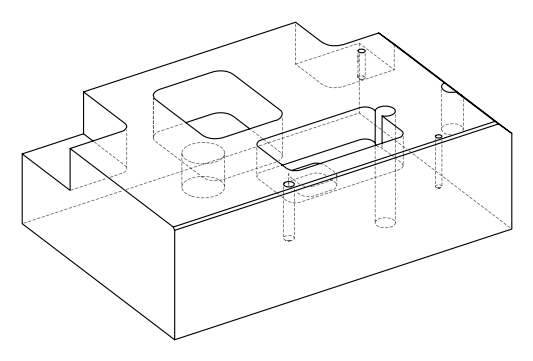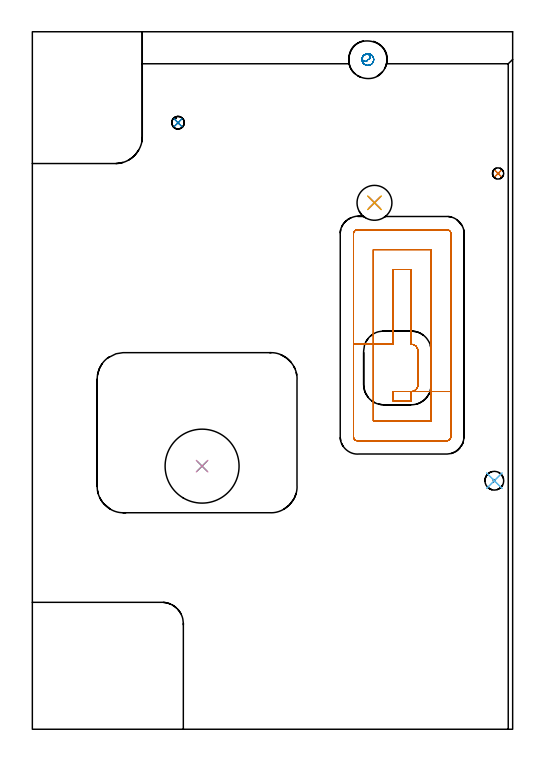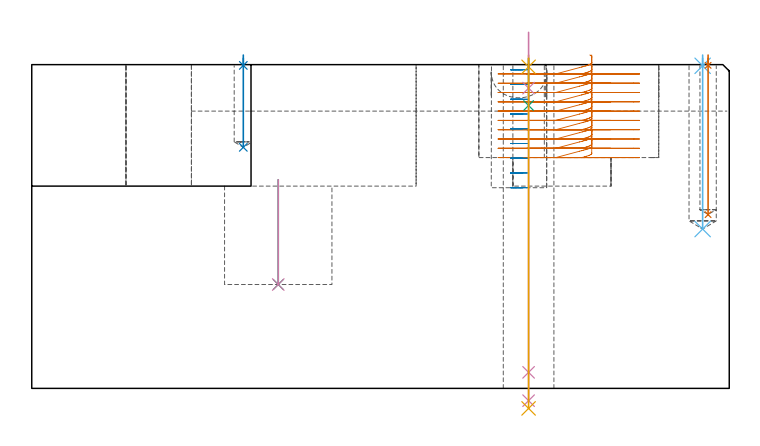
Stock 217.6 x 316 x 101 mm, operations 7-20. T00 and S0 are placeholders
(PLAN: 20 operations, 11 tool changes, 58.3 min)
(1 AREA_MILL | FG_CHAMFER_SURFACE | UGT0205_001 | 7.92 min | 18385 mm3)
(2 AREA_MILL_1 | FG_CHAMFER_SURFACE_1 | UGT0205_001 | 2.57 min | 605 mm3)
(3 MILL_CORNER_NOTCH_RECTANGULAR | CORNER_NOTCH_RECTANGULAR | NXT0201_012 | Follow Part, ap 4, ae 75% | 7.78 min | 110725 mm3)
(4 MILL_CORNER_NOTCH_RECTANGULAR_1 | CORNER_NOTCH_RECTANGULAR_1 | NXT0201_012 | Follow Part, ap 4, ae 75% | 9.56 min | 148318 mm3)
(5 MILL_RECTANGULAR_POCKET | POCKET_RECTANGULAR_STRAIGHT | NXT0201_012 | Follow Part, ap 4, ae 75% | 11.41 min | 244087 mm3)
(6 MILL_RECTANGULAR_POCKET_1 | POCKET_RECTANGULAR_STRAIGHT_1 | NXT0201_012 | Follow Part, ap 4, ae 75% | 2.33 min | 36065 mm3)
(7 MILL_RECTANGULAR_POCKET_2 | POCKET_RECTANGULAR_STRAIGHT_2 | NXT0201_011 | Follow Part, ap 3, ae 75% | 13.77 min | 145979 mm3)
(8 MILL_BLIND_HOLE_FROM_SOLID_MATERIAL | STEP1POCKET | NXT0201_011 | Spiral | 1 min | 8339 mm3)
(9 INDEXABLE_INSERT_DRILL_BLIND_HOLE_FROM_SOLID | STEP1POCKET_1 | NXT0302_014 | 0.14 min | 11086 mm3)
(10 DRILL_TO_ENLARGE_BLIND_HOLE | STEP1POCKET_1 | UGT0301_383 | 0.14 min | 15949 mm3)
(11 SPOT_DRILL | STEP1HOLE | NXT0321_9005460120000 | 0.03 min | 19 mm3)
(12 SPOT_DRILL_1 | STEP1POCKET_2 | NXT0321_9005460120000 | 0.03 min | 0 mm3)
(13 SPOT_DRILL_2 | STEP1POCKET_3 | NXT0321_9005460120000 | 0.03 min | 3 mm3)
(14 SPOT_DRILL_3 | STEP1POCKET_4 | NXT0321_9005460120000 | 0.03 min | 1 mm3)
(15 DRILL_BLIND_HOLE_INTO_CENTER | STEP1HOLE | UGT0301_480 | 0.06 min | 613 mm3)
(16 GUN_DRILL_THROUGH_HOLE | STEP1HOLE | UGT0307_007 | 0.56 min | 7292 mm3)
(17 DRILL_TO_ENLARGE_THROUGH_HOLE | STEP1HOLE | UGT0301_240 | 0.44 min | 11530 mm3)
(18 DRILL_BLIND_HOLE_INTO_CENTER_1 | STEP1POCKET_2 | UGT0301_480 | 0.21 min | 2807 mm3)
(19 DRILL_BLIND_HOLE_INTO_CENTER_2 | STEP1POCKET_3 | UGT0301_175 | 0.2 min | 947 mm3)
(20 DRILL_BLIND_HOLE_INTO_CENTER_3 | STEP1POCKET_4 | UGT0301_180 | 0.11 min | 612 mm3)
(TOOL UGT0205_001 | Chamfer Mill 20 x 3 x 45 deg. | D20 FL50 Z2)
(TOOL NXT0201_012 | ENDMILL 16mm [2P460-1600-NA 1630] | D16 FL38 Z6)
(TOOL NXT0201_011 | ENDMILL 12mm [2P460-1200-NA 1630] | D12 FL38 Z6)
(TOOL NXT0302_014 | Index. Insert Drill 21.5mm [880-D2150L25-03] | D21.5 PA176 FL65 Z2)
(TOOL UGT0301_383 | Twist Drill Flat Bottom 33.5 mm | D33.5 PA180 FL175 Z2)
(TOOL NXT0321_9005460120000 | NC Spot Drill, 142deg, 12mm, Carbide, Uncoated | D12 PA142 FL30 Z2)
(TOOL UGT0301_480 | Carbide Drill 8.5 mm | D8.5 PA118 FL75 Z2)
(TOOL UGT0307_007 | Gun Drill 10 mm | D10 PA130 FL24 Z1)
(TOOL UGT0301_240 | Twist Drill 15.8 mm | D15.8 PA118 FL120 Z2)
(TOOL UGT0301_175 | Twist Drill 5.1 mm | D5.1 PA118 FL50 Z2)
(TOOL UGT0301_180 | Twist Drill 5.7 mm | D5.7 PA118 FL55 Z2)
(OP 7 MILL_RECTANGULAR_POCKET_2)
G17 G21 G94 G90
T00 M6
G54
G17 G0 G90 X174.114 Y154.298 S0 M3
G43 Z111. H1
Z104.
G94 G1 X174.3 Y154.546 Z103.917 F250.
X174.421 Y154.787 Z103.844
X174.528 Y155.05 Z103.768
X174.682 Y155.705 Z103.588
X174.725 Y156.376 Z103.408
X174.7 Y156.659 Z103.332
Y170.724 Z99.563
X174.713 Y171.245 Z99.423
X174.703 Y171.515 Z99.351
X174.575 Y172.191 Z99.167
X174.531 Y172.339 Z99.125
X174.425 Y172.605 Z99.049
X174.022 Y173.258 Z98.843
X173.772 Y173.539 Z98.742
X173.482 Y173.78 Z98.641
X173.289 Y173.893 Z98.581
X173.11 Y174.023 Z98.522
X172.792 Y174.182 Z98.427
X172.455 Y174.294 Z98.331
X171.727 Y174.407 Z98.134
X171.6 Y174.41 Z98.1
Y208.3 F500.
X163.5
Y174.4
G0 X174.7 Y165.136 Z104.
G1 Y156.659 Z101.729 F250.
X174.725 Y156.376 Z101.652
X174.682 Y155.705 Z101.472
X174.528 Y155.05 Z101.292
X174.421 Y154.787 Z101.216
X174.3 Y154.546 Z101.144
X173.856 Y153.953 Z100.945
X173.659 Y153.768 Z100.873
X173.574 Y153.701 Z100.844
X173.295 Y153.502 Z100.752
X172.976 Y153.311 Z100.652
X172.896 Y153.269 Z100.628
X172.639 Y153.165 Z100.554
X172.201 Y153.051 Z100.433
X171.753 Y152.989 Z100.311
X171.475 Y152.987 Z100.237
X170.914 Y153. Z100.087
X163.5 Z98.1
Y148.7 F500.
X171.6
Y152.99
X180.6
Y217.3
X154.5
Y139.7
X180.6
Y152.99
X189.6
Y224.5
G3 X187.8 Y226.3 R1.8
G1 X147.3
G3 X145.5 Y224.5 R1.8
G1 Y132.5
G3 X147.3 Y130.7 R1.8
G1 X187.8
G3 X189.6 Y132.5 R1.8
G1 Y152.99
Y153.99
G0 X174.114 Y154.298 Z101.1
G1 X174.3 Y154.546 Z101.017 F250.
X174.421 Y154.787 Z100.945
X174.528 Y155.05 Z100.868
X174.682 Y155.705 Z100.688
X174.725 Y156.376 Z100.508
X174.7 Y156.659 Z100.432
Y170.724 Z96.663
X174.713 Y171.245 Z96.523
X174.703 Y171.515 Z96.451
X174.575 Y172.191 Z96.267
X174.531 Y172.339 Z96.225
X174.425 Y172.605 Z96.149
X174.022 Y173.258 Z95.943
X173.772 Y173.539 Z95.842
X173.482 Y173.78 Z95.741
X173.289 Y173.893 Z95.681
X173.11 Y174.023 Z95.622
X172.792 Y174.182 Z95.527
X172.455 Y174.294 Z95.431
X171.727 Y174.407 Z95.234
X171.6 Y174.41 Z95.2
Y208.3 F500.
X163.5
Y174.4
G0 X174.7 Y165.136 Z101.1
G1 Y156.659 Z98.829 F250.
X174.725 Y156.376 Z98.753
X174.682 Y155.705 Z98.572
X174.528 Y155.05 Z98.392
X174.421 Y154.787 Z98.316
X174.3 Y154.546 Z98.244
X173.856 Y153.953 Z98.045
X173.659 Y153.768 Z97.973
X173.574 Y153.701 Z97.944
X173.295 Y153.502 Z97.852
X172.976 Y153.311 Z97.752
X172.896 Y153.269 Z97.728
X172.639 Y153.165 Z97.654
X172.201 Y153.051 Z97.533
X171.753 Y152.989 Z97.411
X171.475 Y152.987 Z97.337
X170.914 Y153. Z97.187
X163.5 Z95.2
Y148.7 F500.
X171.6
Y152.99
X180.6
Y217.3
X154.5
Y139.7
X180.6
Y152.99
X189.6
Y224.5
G3 X187.8 Y226.3 R1.8
G1 X147.3
G3 X145.5 Y224.5 R1.8
G1 Y132.5
G3 X147.3 Y130.7 R1.8
G1 X187.8
G3 X189.6 Y132.5 R1.8
G1 Y152.99
Y153.99
G0 X174.7 Y165.136 Z98.2
G1 Y156.659 Z95.929 F250.
X174.725 Y156.376 Z95.853
X174.682 Y155.705 Z95.672
X174.528 Y155.05 Z95.492
X174.421 Y154.787 Z95.416
X174.3 Y154.546 Z95.344
X173.856 Y153.953 Z95.145
X173.659 Y153.768 Z95.073
X173.576 Y153.703 Z95.045
X173.291 Y153.5 Z94.951
X172.976 Y153.311 Z94.852
X172.896 Y153.269 Z94.828
X172.639 Y153.165 Z94.754
X172.201 Y153.051 Z94.633
X171.753 Y152.989 Z94.511
X171.475 Y152.987 Z94.437
X170.914 Y153. Z94.287
X163.5 Z92.3
Y148.7 F500.
X171.6
Y152.99
G0 X174.112 Y154.295 Z98.2
G1 X174.3 Y154.546 Z98.116 F250.
X174.421 Y154.787 Z98.044
X174.528 Y155.05 Z97.967
X174.682 Y155.705 Z97.787
X174.725 Y156.376 Z97.607
X174.7 Y156.659 Z97.531
Y170.724 Z93.762
X174.713 Y171.245 Z93.622
X174.706 Y171.453 Z93.567
X174.684 Y171.64 Z93.516
X174.625 Y171.954 Z93.431
X174.555 Y172.258 Z93.347
X174.514 Y172.389 Z93.31
X174.425 Y172.605 Z93.248
X174.394 Y172.668 Z93.229
X173.977 Y173.309 Z93.024
X173.801 Y173.496 Z92.955
X173.709 Y173.589 Z92.92
X173.101 Y174.027 Z92.719
X172.817 Y174.171 Z92.634
X172.517 Y174.277 Z92.549
X171.899 Y174.39 Z92.38
X171.727 Y174.407 Z92.334
X171.6 Y174.41 Z92.3
Y208.3 F500.
X163.5
Y174.4
X160.022
X159.415 Y174.412
X159.104 Y174.409
X159. Y174.4
X154.5
Y139.7
X180.6
Y217.3
X154.5
Y174.4
X145.5
Y132.5
G3 X147.3 Y130.7 R1.8
G1 X187.8
G3 X189.6 Y132.5 R1.8
G1 Y224.5
G3 X187.8 Y226.3 R1.8
G1 X147.3
G3 X145.5 Y224.5 R1.8
G1 Y174.4
Y173.4
G0 X174.7 Y165.136 Z95.3
G1 Y156.659 Z93.029 F250.
X174.725 Y156.376 Z92.953
X174.682 Y155.705 Z92.772
X174.528 Y155.05 Z92.592
X174.421 Y154.787 Z92.516
X174.3 Y154.546 Z92.444
X173.856 Y153.953 Z92.245
X173.659 Y153.768 Z92.173
X173.576 Y153.703 Z92.145
X173.291 Y153.5 Z92.051
X172.976 Y153.311 Z91.952
X172.896 Y153.269 Z91.928
X172.639 Y153.165 Z91.854
X172.201 Y153.051 Z91.733
X171.753 Y152.989 Z91.611
X171.475 Y152.987 Z91.537
X170.914 Y153. Z91.387
X163.5 Z89.4
Y148.7 F500.
X171.6
Y152.99
G0 X174.112 Y154.295 Z95.3
G1 X174.3 Y154.546 Z95.216 F250.
X174.421 Y154.787 Z95.144
X174.528 Y155.05 Z95.067
X174.682 Y155.705 Z94.887
X174.725 Y156.376 Z94.707
X174.7 Y156.659 Z94.631
Y170.724 Z90.862
X174.713 Y171.245 Z90.722
X174.706 Y171.453 Z90.667
X174.684 Y171.64 Z90.616
X174.625 Y171.954 Z90.531
X174.556 Y172.255 Z90.448
X174.513 Y172.391 Z90.41
X174.425 Y172.605 Z90.348
X174.394 Y172.668 Z90.329
X173.972 Y173.315 Z90.122
X173.797 Y173.501 Z90.053
X173.704 Y173.594 Z90.018
X173.101 Y174.027 Z89.819
X172.818 Y174.171 Z89.734
X172.518 Y174.277 Z89.649
X171.899 Y174.39 Z89.48
X171.727 Y174.407 Z89.434
X171.6 Y174.41 Z89.4
Y208.3 F500.
X163.5
Y174.4
X160.022
X159.415 Y174.412
X159.104 Y174.409
X159. Y174.4
X154.5
Y139.7
X180.6
Y217.3
X154.5
Y174.4
X145.5
Y132.5
G3 X147.3 Y130.7 R1.8
G1 X187.8
G3 X189.6 Y132.5 R1.8
G1 Y224.5
G3 X187.8 Y226.3 R1.8
G1 X147.3
G3 X145.5 Y224.5 R1.8
G1 Y174.4
Y173.4
G0 X174.7 Y165.136 Z92.4
G1 Y156.659 Z90.129 F250.
X174.725 Y156.376 Z90.053
X174.682 Y155.705 Z89.872
X174.528 Y155.05 Z89.692
X174.421 Y154.787 Z89.616
X174.3 Y154.546 Z89.544
X173.856 Y153.953 Z89.345
X173.659 Y153.768 Z89.273
X173.574 Y153.701 Z89.244
X173.295 Y153.502 Z89.152
X172.976 Y153.311 Z89.052
X172.896 Y153.269 Z89.028
X172.639 Y153.165 Z88.954
X172.201 Y153.051 Z88.833
X171.753 Y152.989 Z88.711
X171.475 Y152.987 Z88.637
X170.914 Y153. Z88.487
X163.5 Z86.5
Y148.7 F500.
X171.6
Y152.99
G0 X174.113 Y154.296 Z92.4
G1 X174.3 Y154.546 Z92.317 F250.
X174.421 Y154.787 Z92.244
X174.528 Y155.05 Z92.168
X174.682 Y155.705 Z91.988
X174.725 Y156.376 Z91.808
X174.7 Y156.659 Z91.732
Y170.724 Z87.963
X174.713 Y171.245 Z87.823
X174.706 Y171.453 Z87.767
X174.684 Y171.64 Z87.717
X174.625 Y171.954 Z87.631
X174.556 Y172.255 Z87.549
X174.513 Y172.391 Z87.51
X174.425 Y172.605 Z87.448
X174.394 Y172.668 Z87.43
X174.141 Y173.068 Z87.303
X174.022 Y173.258 Z87.243
X173.825 Y173.486 Z87.162
X173.655 Y173.632 Z87.102
X173.488 Y173.775 Z87.043
X173.289 Y173.893 Z86.981
X173.11 Y174.023 Z86.922
X172.672 Y174.228 Z86.792
X172.236 Y174.329 Z86.672
X171.899 Y174.39 Z86.58
X171.727 Y174.407 Z86.534
X171.6 Y174.41 Z86.5
Y208.3 F500.
X163.5
Y174.4
X160.022
X159.415 Y174.412
X159.104 Y174.409
X159. Y174.4
X154.5
Y139.7
X180.6
Y217.3
X154.5
Y174.4
X145.5
Y132.5
G3 X147.3 Y130.7 R1.8
G1 X187.8
G3 X189.6 Y132.5 R1.8
G1 Y224.5
G3 X187.8 Y226.3 R1.8
G1 X147.3
G3 X145.5 Y224.5 R1.8
G1 Y174.4
Y173.4
G0 X174.7 Y165.136 Z89.5
G1 Y156.659 Z87.229 F250.
X174.725 Y156.376 Z87.153
X174.682 Y155.705 Z86.972
X174.528 Y155.05 Z86.792
X174.421 Y154.787 Z86.716
X174.3 Y154.546 Z86.644
X173.856 Y153.953 Z86.445
X173.659 Y153.768 Z86.373
X173.574 Y153.701 Z86.344
X173.295 Y153.502 Z86.252
X172.976 Y153.311 Z86.152
X172.896 Y153.269 Z86.128
X172.639 Y153.165 Z86.054
X172.201 Y153.051 Z85.933
X171.753 Y152.989 Z85.811
X171.475 Y152.987 Z85.737
X170.914 Y153. Z85.587
X163.5 Z83.6
Y148.7 F500.
X171.6
Y152.99
G0 X174.114 Y154.297 Z89.5
G1 X174.3 Y154.546 Z89.417 F250.
X174.421 Y154.787 Z89.344
X174.528 Y155.05 Z89.268
X174.682 Y155.705 Z89.088
X174.725 Y156.376 Z88.908
X174.7 Y156.659 Z88.832
Y170.724 Z85.063
X174.713 Y171.245 Z84.923
X174.706 Y171.453 Z84.868
X174.684 Y171.64 Z84.817
X174.625 Y171.954 Z84.732
X174.555 Y172.258 Z84.648
X174.514 Y172.389 Z84.611
X174.425 Y172.605 Z84.549
X174.394 Y172.668 Z84.53
X174.141 Y173.068 Z84.403
X174.022 Y173.258 Z84.343
X173.772 Y173.539 Z84.242
X173.482 Y173.78 Z84.141
X173.289 Y173.893 Z84.081
X173.11 Y174.023 Z84.022
X172.792 Y174.182 Z83.927
X172.455 Y174.294 Z83.831
X171.727 Y174.407 Z83.634
X171.6 Y174.41 Z83.6
Y208.3 F500.
X163.5
Y174.4
X160.022
X159.415 Y174.412
X159.104 Y174.409
X159. Y174.4
X154.5
Y139.7
X180.6
Y217.3
X154.5
Y174.4
X145.5
Y132.5
G3 X147.3 Y130.7 R1.8
G1 X187.8
G3 X189.6 Y132.5 R1.8
G1 Y224.5
G3 X187.8 Y226.3 R1.8
G1 X147.3
G3 X145.5 Y224.5 R1.8
G1 Y174.4
Y173.4
G0 X174.7 Y165.135 Z86.6
G1 Y156.652 Z84.327 F250.
X174.725 Y156.369 Z84.251
X174.687 Y155.739 Z84.082
X174.551 Y155.123 Z83.913
X174.422 Y154.788 Z83.817
X174.303 Y154.552 Z83.746
X174.151 Y154.336 Z83.675
X173.996 Y154.114 Z83.602
X173.858 Y153.955 Z83.546
X173.661 Y153.77 Z83.473
X173.569 Y153.698 Z83.442
X173.296 Y153.503 Z83.352
X172.972 Y153.309 Z83.251
X172.898 Y153.27 Z83.229
X172.641 Y153.166 Z83.154
X172.199 Y153.051 Z83.032
X171.746 Y152.988 Z82.91
X170.85 Y153. Z82.669
X163.5 Z80.7
Y148.7 F500.
X171.6
Y152.99
G0 X174.12 Y154.291 Z86.6
G1 X174.151 Y154.336 Z86.585 F250.
X174.303 Y154.552 Z86.515
X174.449 Y154.858 Z86.424
X174.551 Y155.123 Z86.348
X174.687 Y155.739 Z86.179
X174.725 Y156.369 Z86.009
X174.7 Y156.659 Z85.932
X174.701 Y170.763 Z82.152
X174.713 Y171.238 Z82.025
X174.705 Y171.45 Z81.968
X174.684 Y171.637 Z81.918
X174.625 Y171.949 Z81.833
X174.555 Y172.259 Z81.748
X174.514 Y172.389 Z81.711
X174.427 Y172.6 Z81.65
X174.393 Y172.67 Z81.629
X174.134 Y173.079 Z81.499
X174.014 Y173.267 Z81.439
X173.767 Y173.544 Z81.34
X173.482 Y173.78 Z81.241
X173.073 Y174.045 Z81.11
X172.671 Y174.229 Z80.992
X172.242 Y174.328 Z80.874
X171.898 Y174.39 Z80.78
X171.727 Y174.407 Z80.734
X171.6 Y174.41 Z80.7
Y208.3 F500.
X163.5
Y174.4
X160.022
X159.415 Y174.412
X159.104 Y174.409
X159. Y174.4
X154.5
Y139.7
X180.6
Y217.3
X154.5
Y174.4
X145.5
Y132.5
G3 X147.3 Y130.7 R1.8
G1 X187.8
G3 X189.6 Y132.5 R1.8
G1 Y224.5
G3 X187.8 Y226.3 R1.8
G1 X147.3
G3 X145.5 Y224.5 R1.8
G1 Y174.4
Y173.4
G0 X174.7 Y165.135 Z83.7
G1 Y156.652 Z81.427 F250.
X174.725 Y156.369 Z81.351
X174.687 Y155.739 Z81.182
X174.551 Y155.123 Z81.013
X174.422 Y154.788 Z80.917
X174.303 Y154.552 Z80.846
X174.151 Y154.336 Z80.775
X173.996 Y154.114 Z80.702
X173.858 Y153.955 Z80.646
X173.661 Y153.77 Z80.573
X173.569 Y153.698 Z80.542
X173.296 Y153.503 Z80.452
X172.972 Y153.309 Z80.351
X172.898 Y153.27 Z80.329
X172.641 Y153.166 Z80.254
X172.199 Y153.051 Z80.132
X171.746 Y152.988 Z80.01
X170.85 Y153. Z79.769
X163.5 Z77.8
Y148.7 F500.
X171.6
Y152.99
G0 X174.12 Y154.291 Z83.7
G1 X174.151 Y154.336 Z83.686 F250.
X174.303 Y154.552 Z83.615
X174.449 Y154.858 Z83.524
X174.551 Y155.123 Z83.448
X174.687 Y155.739 Z83.279
X174.725 Y156.369 Z83.109
X174.7 Y156.659 Z83.032
Y170.653 Z79.282
Y170.723 Z79.263
X174.713 Y171.238 Z79.125
X174.711 Y171.295 Z79.11
X174.699 Y171.531 Z79.047
X174.573 Y172.2 Z78.864
X174.532 Y172.335 Z78.826
X174.427 Y172.601 Z78.75
X174.014 Y173.267 Z78.539
X173.767 Y173.544 Z78.44
X173.482 Y173.78 Z78.341
X173.073 Y174.045 Z78.21
X172.671 Y174.229 Z78.092
X172.242 Y174.328 Z77.974
X171.898 Y174.39 Z77.88
X171.727 Y174.407 Z77.834
X171.6 Y174.41 Z77.8
Y208.3 F500.
X163.5
Y174.4
X160.022
X159.415 Y174.412
X159.104 Y174.409
X159. Y174.4
X154.5
Y139.7
X180.6
Y217.3
X154.5
Y174.4
X145.5
Y132.5
G3 X147.3 Y130.7 R1.8
G1 X187.8
G3 X189.6 Y132.5 R1.8
G1 Y224.5
G3 X187.8 Y226.3 R1.8
G1 X147.3
G3 X145.5 Y224.5 R1.8
G1 Y174.4
Y173.4
G0 X174.7 Y165.136 Z80.8
G1 Y156.659 Z78.529 F250.
X174.725 Y156.376 Z78.453
X174.682 Y155.705 Z78.272
X174.528 Y155.05 Z78.092
X174.421 Y154.787 Z78.016
X174.3 Y154.546 Z77.944
X173.856 Y153.953 Z77.745
X173.659 Y153.768 Z77.673
X173.574 Y153.701 Z77.644
X173.295 Y153.502 Z77.552
X172.976 Y153.311 Z77.452
X172.896 Y153.269 Z77.428
X172.639 Y153.165 Z77.354
X172.201 Y153.051 Z77.233
X171.753 Y152.989 Z77.112
X171.475 Y152.987 Z77.037
X170.914 Y153. Z76.887
X163.5 Z74.9
Y148.7 F500.
X171.6
Y152.99
G0 X174.114 Y154.298 Z80.8
G1 X174.3 Y154.546 Z80.717 F250.
X174.421 Y154.787 Z80.645
X174.528 Y155.05 Z80.569
X174.682 Y155.705 Z80.388
X174.725 Y156.376 Z80.208
X174.7 Y156.659 Z80.132
Y170.724 Z76.363
X174.713 Y171.245 Z76.224
X174.703 Y171.515 Z76.151
X174.575 Y172.191 Z75.967
X174.531 Y172.339 Z75.925
X174.425 Y172.605 Z75.849
X174.022 Y173.258 Z75.643
X173.772 Y173.539 Z75.542
X173.482 Y173.78 Z75.441
X173.289 Y173.893 Z75.381
X173.11 Y174.023 Z75.322
X172.792 Y174.182 Z75.227
X172.455 Y174.294 Z75.131
X171.727 Y174.407 Z74.934
X171.6 Y174.41 Z74.9
Y208.3 F500.
X163.5
Y174.4
X160.022
X159.415 Y174.412
X159.104 Y174.409
X159. Y174.4
X154.5
Y139.7
X180.6
Y217.3
X154.5
Y174.4
X145.5
Y132.5
G3 X147.3 Y130.7 R1.8
G1 X187.8
G3 X189.6 Y132.5 R1.8
G1 Y224.5
G3 X187.8 Y226.3 R1.8
G1 X147.3
G3 X145.5 Y224.5 R1.8
G1 Y174.4
Y173.4
G0 X174.112 Y154.295 Z77.9
G1 X174.3 Y154.546 Z77.816 F250.
X174.421 Y154.787 Z77.744
X174.528 Y155.05 Z77.668
X174.682 Y155.705 Z77.487
X174.725 Y156.376 Z77.307
X174.7 Y156.659 Z77.231
Y170.724 Z73.462
X174.713 Y171.245 Z73.323
X174.706 Y171.453 Z73.267
X174.684 Y171.64 Z73.216
X174.625 Y171.954 Z73.131
X174.555 Y172.258 Z73.047
X174.514 Y172.389 Z73.01
X174.425 Y172.605 Z72.948
X174.394 Y172.668 Z72.929
X173.977 Y173.309 Z72.724
X173.801 Y173.496 Z72.655
X173.709 Y173.589 Z72.62
X173.102 Y174.027 Z72.419
X172.817 Y174.171 Z72.334
X172.517 Y174.277 Z72.249
X171.899 Y174.39 Z72.08
X171.727 Y174.407 Z72.034
X171.6 Y174.41 Z72.
Y208.3 F500.
X163.5
Y174.4
G0 X174.7 Y165.136 Z77.9
G1 Y156.659 Z75.629 F250.
X174.725 Y156.376 Z75.553
X174.682 Y155.705 Z75.372
X174.528 Y155.05 Z75.192
X174.421 Y154.787 Z75.116
X174.3 Y154.546 Z75.044
X173.856 Y153.953 Z74.845
X173.659 Y153.768 Z74.773
X173.576 Y153.703 Z74.745
X173.291 Y153.5 Z74.651
X172.976 Y153.311 Z74.552
X172.896 Y153.269 Z74.528
X172.639 Y153.165 Z74.454
X172.201 Y153.051 Z74.333
X171.753 Y152.989 Z74.212
X171.475 Y152.987 Z74.137
X170.914 Y153. Z73.987
X163.5 Z72.
Y148.7 F500.
X171.6
Y152.99
X180.6
Y217.3
X154.5
Y139.7
X180.6
Y152.99
X189.6
Y224.5
G3 X187.8 Y226.3 R1.8
G1 X147.3
G3 X145.5 Y224.5 R1.8
G1 Y132.5
G3 X147.3 Y130.7 R1.8
G1 X187.8
G3 X189.6 Y132.5 R1.8
G1 Y152.99
Y153.99
G0 Z111.
M5
M2
(OP 8 MILL_BLIND_HOLE_FROM_SOLID_MATERIAL)
G17 G21 G94 G90
T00 M6
G54
G17 G0 G90 X152. Y303.4 S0 M3
G43 Z111. H1
Z99.4
G94 G3 X152.414 Y305.636 R1.156 F250.
X149.526 Y304.35 R2.236
X151.05 Y300.926 R2.65
X149.526 Y304.35 R-2.65
X150.288 Y302.638 R1.325
X152. Y303.4 R1.325
G0 Z94.8
G3 X152.414 Y305.636 R1.156
X149.526 Y304.35 R2.236
X151.05 Y300.926 R2.65
X149.526 Y304.35 R-2.65
X150.288 Y302.638 R1.325
X152. Y303.4 R1.325
G0 Z90.2
G3 X152.414 Y305.636 R1.156
X149.526 Y304.35 R2.236
X151.05 Y300.926 R2.65
X149.526 Y304.35 R-2.65
X150.288 Y302.638 R1.325
X152. Y303.4 R1.325
G0 Z85.6
G3 X152.414 Y305.636 R1.156
X149.526 Y304.35 R2.236
X151.05 Y300.926 R2.65
X149.526 Y304.35 R-2.65
X150.288 Y302.638 R1.325
X152. Y303.4 R1.325
G0 Z81.
G3 X152.414 Y305.636 R1.156
X149.526 Y304.35 R2.236
X151.05 Y300.926 R2.65
X149.526 Y304.35 R-2.65
X150.288 Y302.638 R1.325
X152. Y303.4 R1.325
G0 Z76.4
G3 X152.414 Y305.636 R1.156
X149.526 Y304.35 R2.236
X151.05 Y300.926 R2.65
X149.526 Y304.35 R-2.65
X150.288 Y302.638 R1.325
X152. Y303.4 R1.325
G0 Z71.8
G3 X152.414 Y305.636 R1.156
X149.526 Y304.35 R2.236
X151.05 Y300.926 R2.65
X149.526 Y304.35 R-2.65
X150.288 Y302.638 R1.325
X152. Y303.4 R1.325
G0 Z67.2
G3 X152.414 Y305.636 R1.156
X149.526 Y304.35 R2.236
X151.05 Y300.926 R2.65
X149.526 Y304.35 R-2.65
X150.288 Y302.638 R1.325
X152. Y303.4 R1.325
G0 Z62.6
G3 X152.414 Y305.636 R1.156
X149.526 Y304.35 R2.236
X151.05 Y300.926 R2.65
X149.526 Y304.35 R-2.65
X150.288 Y302.638 R1.325
X152. Y303.4 R1.325
G0 Z111.
M5
M2
(OP 9 INDEXABLE_INSERT_DRILL_BLIND_HOLE_FROM_SOLID)
G17 G21 G94 G90
T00 M6
G54
G17 G0 G90 X76.9 Y119.2 S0 M3
G43 Z111. H1
G94 G81 G98 Z32.4 F250. R65.1
G80
M5
M2
(OP 10 DRILL_TO_ENLARGE_BLIND_HOLE)
G17 G21 G94 G90
T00 M6
G54
G17 G0 G90 X76.9 Y119.2 S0 M3
G43 Z111. H0
G94 G81 G98 Z32.4 F250. R65.1
G80
M5
M2
(OP 11 SPOT_DRILL)
G17 G21 G94 G90
T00 M6
G54
G17 G0 G90 X155. Y238.5 S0 M3
G43 Z111. H0
G94 G81 G98 Z100.32 F250. R104.
G80
M5
M2
(OP 12 SPOT_DRILL_1)
G17 G21 G94 G90
T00 M6
G54
G17 G0 G90 X209.3 Y112.6 S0 M3
G43 Z111. H0
G94 G81 G98 Z100.634 F250. R104.
G80
M5
M2
(OP 13 SPOT_DRILL_2)
G17 G21 G94 G90
T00 M6
G54
G17 G0 G90 X211. Y251.8 S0 M3
G43 Z111. H0
G94 G81 G98 Z100.78 F250. R104.
G80
M5
M2
(OP 14 SPOT_DRILL_3)
G17 G21 G94 G90
T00 M6
G54
G17 G0 G90 X66. Y274.8 S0 M3
G43 Z111. H0
G94 G81 G98 Z100.755 F250. R104.
G80
M5
M2
(OP 15 DRILL_BLIND_HOLE_INTO_CENTER)
G17 G21 G94 G90
T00 M6
G54
G17 G0 G90 X155. Y238.5 S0 M3
G43 Z111. H0
G94 G81 G98 Z88.25 F250. R103.
G80
M5
M2
(OP 16 GUN_DRILL_THROUGH_HOLE)
G17 G21 G94 G90
T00 M6
G54
G17 G0 G90 X155. Y238.5 M8
G43 Z111.073 H0
S716 M3
G94 G1 Z93.668 F125. M26
G4 X.084
Z5. F250.
G4 X.084
Z-3.832 F125.
G4 X.084
M5
M9
G0 Z111.073
M2
(OP 17 DRILL_TO_ENLARGE_THROUGH_HOLE)
G17 G21 G94 G90
T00 M6
G54
G17 G0 G90 X155. Y238.5 S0 M3
G43 Z111. H0
G94 G73 G98 Z-6.247 F250. Q15.321 R103.
G80
M5
M2
(OP 18 DRILL_BLIND_HOLE_INTO_CENTER_1)
G17 G21 G94 G90
T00 M6
G54
G17 G0 G90 X209.3 Y112.6 S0 M3
G43 Z111. H0
G94 G81 G98 Z49.7 F250. R103.
G80
M5
M2
(OP 19 DRILL_BLIND_HOLE_INTO_CENTER_2)
G17 G21 G94 G90
T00 M6
G54
G17 G0 G90 X211. Y251.8 S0 M3
G43 Z111. H0
G94 G81 G98 Z54.2 F250. R103.
G80
M5
M2
(OP 20 DRILL_BLIND_HOLE_INTO_CENTER_3)
G17 G21 G94 G90
T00 M6
G54
G17 G0 G90 X66. Y274.8 S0 M3
G43 Z111. H0
G94 G81 G98 Z75.2 F250. R103.
G80
M5
M2
